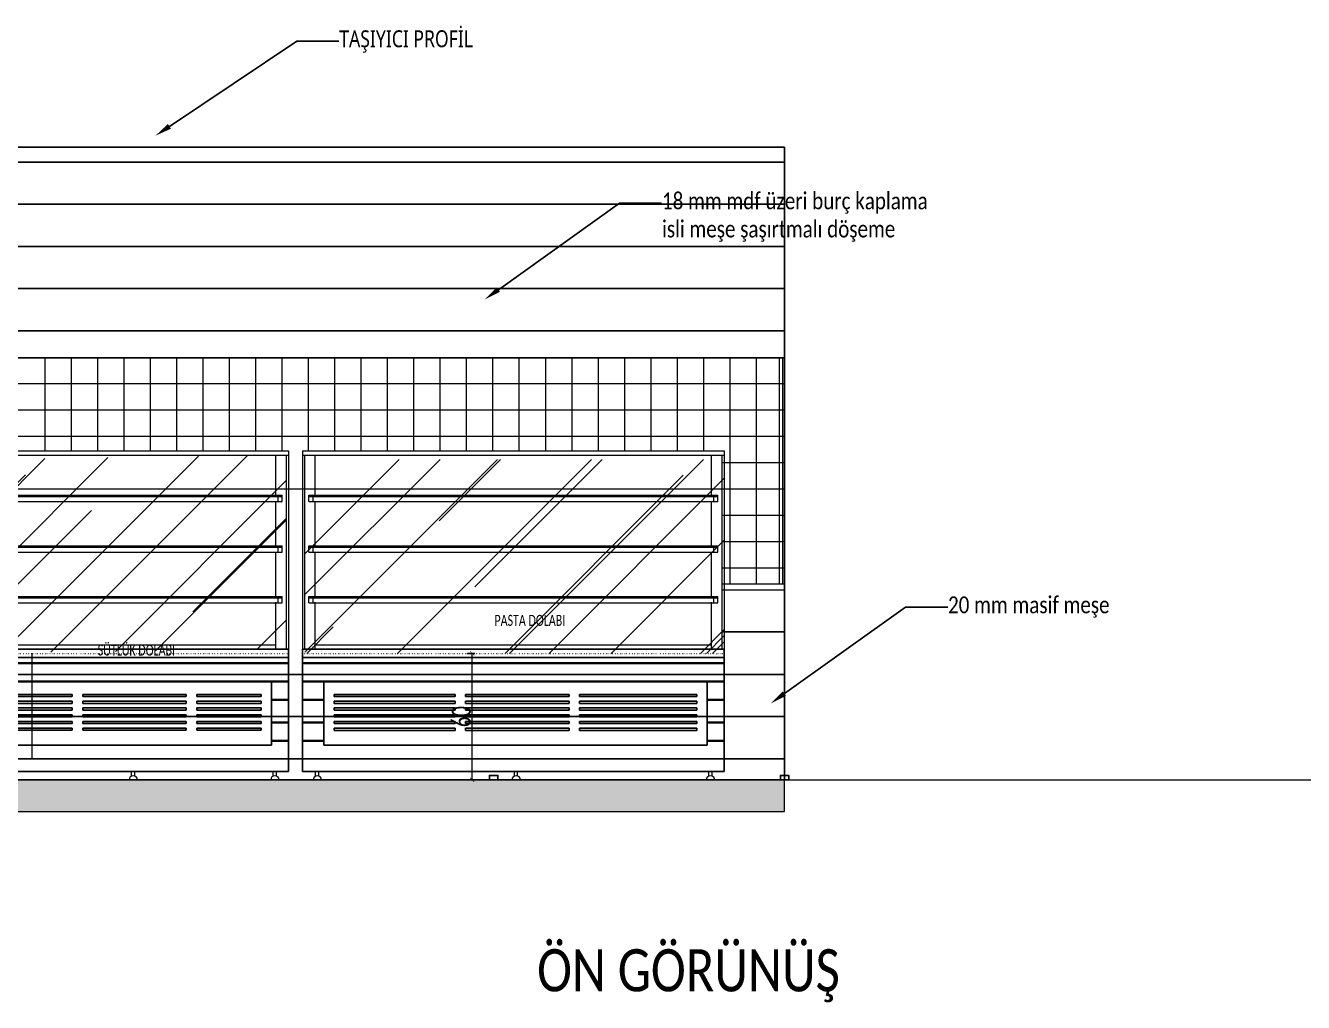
# Model space of a CAD drawing. Header units: millimetres. Extents: x 216897 to 220043, y -96037 to -94755.
# Drawn here: x 217727 to 218333, y -95302 to -94839 of the extents above; entities that cross this region are included whole.
import ezdxf
from ezdxf import colors
from ezdxf.entities.mleader import LeaderData, LeaderLine
from ezdxf.math import Vec2, Vec3

# ---------------------------------------------------------------- set-up
doc = ezdxf.new("R2010")
doc.units = ezdxf.units.MM
doc.header["$PDMODE"] = 2
doc.linetypes.add('DOT', pattern=[6.35, 0, -6.35])
doc.layers.get('0').update_dxf_attribs({"lineweight": 20})
for name, color, linetype, lineweight in [('doseme', 253, 'Continuous', 13), ('mermer', 142, 'Continuous', 15), ('seramik', 150, 'Continuous', 20), ('t_ahsap', 34, 'Continuous', 25), ('t_cam', 132, 'Continuous', 20), ('t_mermer', 155, 'Continuous', 20), ('t_tarama', 253, 'Continuous', 5), ('t_yazı', 23, 'Continuous', 25), ('zemin yazı', 7, 'Continuous', 15)]:
    doc.layers.add(name, color=color, linetype=linetype, lineweight=lineweight)
doc.layers.add('yazı', color=11, linetype='Continuous')
doc.styles.add('text2', font='calibri.ttf', dxfattribs={"width": 0.8})
doc.styles.add('Ölçü50', font='calibri.ttf', dxfattribs={"width": 0.7})
doc.dimstyles.new('olcu10', dxfattribs={"dimtxt": 9, "dimasz": 2, "dimexe": 1.25, "dimexo": 0.625, "dimgap": 0.5, "dimtad": 1, "dimdec": 1, "dimrnd": 0.5, "dimzin": 9, "dimtxsty": 'Ölçü50', "dimblk": 'ARCHTICK', "dimcen": 2, "dimclrd": 256, "dimclre": 256, "dimclrt": 6, "dimazin": 2, "dimtfac": 1, "dimtdec": 1, "dimtix": 1, "dimtmove": 0, "dimatfit": 3, "dimldrblk": 'ARCHTICK', "dimfxl": 1, "dimlwd": -1, "dimarcsym": 0})

# ---------------------------------------------------------------- blocks, each defined once
blk = doc.blocks.new('_ArchTick')
at = {"color": 0, "linetype": 'ByBlock', "const_width": 0.15}
blk.add_lwpolyline([(-0.5, -0.5), (0.5, 0.5)], dxfattribs=at)
blk = doc.blocks.new('*D44')
at = {"lineweight": -2, "transparency": 16777216}
for p, q in [((217936.71, -95136.67), (217940.17, -95136.67)), ((217936.71, -95196.67), (217940.17, -95196.67))]:
    blk.add_line(p, q, dxfattribs=at)
at = {"transparency": 16777216}
blk.add_line((217938.92, -95196.67), (217938.92, -95136.67), dxfattribs=at)
at = {"layer": 'DEFPOINTS', "color": 0, "transparency": 16777216}
for p in [(217936.09, -95136.67), (217938.92, -95136.67), (217936.09, -95196.67)]:
    blk.add_point(p, dxfattribs=at)
at = {"transparency": 16777216, "xscale": 2, "yscale": 2, "zscale": 2}
for p, rotation in [((217938.92, -95136.67), 90), ((217938.92, -95196.67), 270)]:
    blk.add_blockref('_ArchTick', p, dxfattribs=dict(at, rotation=rotation))
at = {"color": 6, "transparency": 16777216, "insert": (217933.81, -95166.67), "char_height": 9, "attachment_point": 5, "rotation": 90, "style": 'Ölçü50'}
blk.add_mtext('60', dxfattribs=at)
blk = doc.blocks.new('*D65')
at = {"lineweight": -2, "transparency": 16777216}
for p, q in [((217701.24, -95040.47), (217692.74, -95040.47)), ((217907.66, -95196.67), (217692.74, -95196.67))]:
    blk.add_line(p, q, dxfattribs=at)
at = {"transparency": 16777216}
blk.add_line((217693.99, -95040.47), (217693.99, -95196.67), dxfattribs=at)
at = {"layer": 'DEFPOINTS', "color": 0, "transparency": 16777216}
for p in [(217701.86, -95040.47, 0), (217693.99, -95196.67), (217908.28, -95196.67)]:
    blk.add_point(p, dxfattribs=at)
at = {"transparency": 16777216, "xscale": 2, "yscale": 2, "zscale": 2}
for p, rotation in [((217693.99, -95040.47), 90), ((217693.99, -95196.67), 270)]:
    blk.add_blockref('_ArchTick', p, dxfattribs=dict(at, rotation=rotation))
at = {"color": 6, "transparency": 16777216, "insert": (217688.88, -95118.57), "char_height": 9, "attachment_point": 5, "rotation": 90, "style": 'Ölçü50'}
blk.add_mtext('156', dxfattribs=at)
blk = doc.blocks.new('SDF')
at = {"layer": 't_tarama'}
h = blk.add_hatch(dxfattribs=at)
h.set_pattern_fill('AR-RROOF', color=256, scale=2, angle=45)
h.set_pattern_definition([(45, (187536.047, -94064.963), (43.10523, 114.94728), [762, -101.6, 254, -50.8]), (45, (187565.86, -93999.23), (-83.69599, 11.85394), [152.4, -16.764, 304.8, -38.1]), (45, (187523.474, -94016.47), (162.72224, 210.856414), [406.4, -71.12, 203.2, -50.8])])
h.paths.add_polyline_path([(217425.31, -95264.21), (217574.31, -95262.21), (217574.31, -95354.21), (217425.31, -95356.21)])
at = {"color": 5}
for p, q in [((217431.5, -95414.38), (217431.5, -95412.21)), ((217433.01, -95414.35), (217433.01, -95412.21)), ((217500.8, -95414.38), (217500.8, -95412.21)), ((217502.31, -95414.35), (217502.31, -95412.21)), ((217568.02, -95414.38), (217568.02, -95412.21)), ((217569.53, -95414.35), (217569.53, -95412.21))]:
    blk.add_line(p, q, dxfattribs=at)
for centre in [(217432.29, -95416.21, 0), (217501.59, -95416.21, 0), (217568.81, -95416.21, 0)]:
    blk.add_arc(centre, 2, 0, 180, dxfattribs=at)
at = {"layer": 't_ahsap'}
for p, q in [((217425.31, -95358.21), (217425.31, -95412.21)), ((217575.31, -95358.21), (217575.31, -95412.21)), ((217425.31, -95360.71), (217575.31, -95360.71)), ((217425.31, -95361.01), (217575.31, -95361.01)), ((217425.31, -95369.41), (217575.31, -95369.41)), ((217425.31, -95369.71), (217575.31, -95369.71)), ((217435.31, -95369.71), (217567.21, -95369.71)), ((217435.31, -95369.71), (217435.31, -95399.71)), ((217567.21, -95369.71), (217567.21, -95399.71)), ((217567.21, -95369.71), (217575.31, -95369.71)), ((217440.31, -95375.71), (217472.64, -95375.71)), ((217440.31, -95375.71), (217440.31, -95376.71)), ((217440.31, -95376.71), (217472.64, -95376.71)), ((217472.64, -95375.71), (217472.64, -95376.71)), ((217477.64, -95375.71), (217526.71, -95375.71)), ((217477.64, -95375.71), (217477.64, -95376.71)), ((217477.64, -95376.71), (217526.71, -95376.71)), ((217526.71, -95375.71), (217526.71, -95376.71)), ((217531.71, -95375.71), (217562.31, -95375.71)), ((217531.71, -95375.71), (217531.71, -95376.71)), ((217531.71, -95376.71), (217562.31, -95376.71)), ((217562.31, -95375.71), (217562.31, -95376.71)), ((217425.31, -95378.11), (217435.31, -95378.11)), ((217425.31, -95378.41), (217435.31, -95378.41)), ((217440.31, -95378.91), (217472.64, -95378.91)), ((217440.31, -95378.91), (217440.31, -95379.91)), ((217440.31, -95379.91), (217472.64, -95379.91)), ((217440.31, -95382.11), (217440.31, -95383.11)), ((217440.31, -95382.11), (217472.64, -95382.11)), ((217440.31, -95383.11), (217472.64, -95383.11)), ((217472.64, -95378.91), (217472.64, -95379.91)), ((217472.64, -95382.11), (217472.64, -95383.11)), ((217477.64, -95378.91), (217526.71, -95378.91)), ((217477.64, -95378.91), (217477.64, -95379.91)), ((217477.64, -95379.91), (217526.71, -95379.91)), ((217477.64, -95382.11), (217477.64, -95383.11)), ((217477.64, -95382.11), (217526.71, -95382.11)), ((217477.64, -95383.11), (217526.71, -95383.11)), ((217526.71, -95378.91), (217526.71, -95379.91)), ((217526.71, -95382.11), (217526.71, -95383.11)), ((217531.71, -95378.91), (217562.31, -95378.91)), ((217531.71, -95378.91), (217531.71, -95379.91)), ((217531.71, -95379.91), (217562.31, -95379.91)), ((217531.71, -95382.11), (217531.71, -95383.11)), ((217531.71, -95382.11), (217562.31, -95382.11)), ((217531.71, -95383.11), (217562.31, -95383.11)), ((217562.31, -95378.91), (217562.31, -95379.91)), ((217562.31, -95382.11), (217562.31, -95383.11)), ((217567.21, -95378.11), (217575.31, -95378.11)), ((217567.21, -95378.41), (217575.31, -95378.41)), ((217425.31, -95388.81), (217435.31, -95388.81)), ((217425.31, -95389.11), (217435.31, -95389.11)), ((217440.31, -95385.31), (217440.31, -95386.31)), ((217440.31, -95385.31), (217472.64, -95385.31)), ((217440.31, -95386.31), (217472.64, -95386.31)), ((217440.31, -95388.51), (217440.31, -95389.51)), ((217440.31, -95388.51), (217472.64, -95388.51)), ((217472.64, -95385.31), (217472.64, -95386.31)), ((217472.64, -95388.51), (217472.64, -95389.51)), ((217477.64, -95385.31), (217477.64, -95386.31)), ((217477.64, -95385.31), (217526.71, -95385.31)), ((217477.64, -95386.31), (217526.71, -95386.31)), ((217477.64, -95388.51), (217477.64, -95389.51)), ((217477.64, -95388.51), (217526.71, -95388.51)), ((217526.71, -95385.31), (217526.71, -95386.31)), ((217526.71, -95388.51), (217526.71, -95389.51)), ((217531.71, -95385.31), (217531.71, -95386.31)), ((217531.71, -95385.31), (217562.31, -95385.31)), ((217531.71, -95386.31), (217562.31, -95386.31)), ((217531.71, -95388.51), (217531.71, -95389.51)), ((217531.71, -95388.51), (217562.31, -95388.51)), ((217562.31, -95385.31), (217562.31, -95386.31)), ((217562.31, -95388.51), (217562.31, -95389.51)), ((217567.21, -95388.81), (217575.31, -95388.81)), ((217567.21, -95389.11), (217575.31, -95389.11)), ((217440.31, -95389.51), (217472.64, -95389.51)), ((217440.31, -95391.71), (217440.31, -95392.71)), ((217440.31, -95391.71), (217472.64, -95391.71)), ((217440.31, -95392.71), (217472.64, -95392.71)), ((217472.64, -95391.71), (217472.64, -95392.71)), ((217477.64, -95389.51), (217526.71, -95389.51)), ((217477.64, -95391.71), (217477.64, -95392.71)), ((217477.64, -95391.71), (217526.71, -95391.71)), ((217477.64, -95392.71), (217526.71, -95392.71)), ((217526.71, -95391.71), (217526.71, -95392.71)), ((217531.71, -95389.51), (217562.31, -95389.51)), ((217531.71, -95391.71), (217531.71, -95392.71)), ((217531.71, -95391.71), (217562.31, -95391.71)), ((217531.71, -95392.71), (217562.31, -95392.71)), ((217562.31, -95391.71), (217562.31, -95392.71)), ((217425.31, -95397.51), (217435.31, -95397.51)), ((217425.31, -95397.81), (217435.31, -95397.81)), ((217435.31, -95399.71), (217567.21, -95399.71)), ((217567.21, -95397.51), (217575.31, -95397.51)), ((217567.21, -95397.81), (217575.31, -95397.81)), ((217425.31, -95412.21), (217575.31, -95412.21))]:
    blk.add_line(p, q, dxfattribs=at)
at = {"layer": 't_cam'}
for p, q in [((217425.31, -95260.21), (217480.31, -95260.21)), ((217425.31, -95260.21), (217425.31, -95354.21)), ((217480.31, -95260.21), (217575.31, -95260.21)), ((217575.31, -95260.21), (217575.31, -95354.21)), ((217425.31, -95262.21), (217480.31, -95262.21)), ((217426.31, -95354.21), (217426.31, -95262.21)), ((217431.31, -95281.21), (217431.31, -95262.21)), ((217480.31, -95262.21), (217575.31, -95262.21)), ((217569.31, -95281.21), (217569.31, -95262.21)), ((217574.31, -95354.21), (217574.31, -95262.21)), ((217428.31, -95281.21), (217572.31, -95281.21)), ((217428.31, -95284.21), (217428.31, -95281.21)), ((217428.31, -95281.81), (217572.31, -95281.81)), ((217428.31, -95284.21), (217572.31, -95284.21)), ((217428.31, -95284.21), (217572.31, -95284.21)), ((217430.31, -95284.21), (217430.31, -95281.81)), ((217431.31, -95305.21), (217431.31, -95284.21)), ((217569.31, -95305.21), (217569.31, -95284.21)), ((217570.31, -95284.21), (217570.31, -95281.81)), ((217572.31, -95284.21), (217572.31, -95281.21)), ((217428.31, -95305.21), (217572.31, -95305.21)), ((217428.31, -95308.21), (217428.31, -95305.21)), ((217428.31, -95305.81), (217572.31, -95305.81)), ((217428.31, -95308.21), (217572.31, -95308.21)), ((217428.31, -95308.21), (217572.31, -95308.21)), ((217430.31, -95308.21), (217430.31, -95305.81)), ((217431.31, -95329.21), (217431.31, -95308.21)), ((217431.31, -95329.21), (217431.31, -95308.21)), ((217569.31, -95329.21), (217569.31, -95308.21)), ((217569.31, -95329.21), (217569.31, -95308.21)), ((217570.31, -95308.21), (217570.31, -95305.81)), ((217572.31, -95308.21), (217572.31, -95305.21)), ((217428.31, -95329.21), (217572.31, -95329.21)), ((217428.31, -95332.21), (217428.31, -95329.21)), ((217428.31, -95329.81), (217572.31, -95329.81)), ((217428.31, -95332.21), (217572.31, -95332.21)), ((217428.31, -95332.21), (217572.31, -95332.21)), ((217430.31, -95332.21), (217430.31, -95329.81)), ((217431.31, -95352.21), (217431.31, -95331.96)), ((217431.31, -95354.21), (217431.31, -95332.21)), ((217569.31, -95352.21), (217569.31, -95331.96)), ((217569.31, -95354.21), (217569.31, -95332.21)), ((217570.31, -95332.21), (217570.31, -95329.81)), ((217572.31, -95332.21), (217572.31, -95329.21)), ((217431.31, -95352.21), (217569.31, -95352.21))]:
    blk.add_line(p, q, dxfattribs=at)
at = {"layer": 't_mermer', "lineweight": 25}
for p, q in [((217425.31, -95354.21), (217575.31, -95354.21)), ((217425.31, -95358.21), (217425.31, -95354.21)), ((217425.31, -95358.21), (217575.31, -95358.21)), ((217575.31, -95354.21), (217575.31, -95358.21))]:
    blk.add_line(p, q, dxfattribs=at)
at = {"layer": 't_tarama', "linetype": 'DOT', "ltscale": 0.1}
blk.add_line((217425.31, -95356.21), (217575.31, -95356.21), dxfattribs=at)
at = {"layer": 't_yazı', "insert": (217521.45, -95352.05, 0), "char_height": 5.2, "width": 75.4887, "attachment_point": 3, "style": 'Ölçü50'}
blk.add_mtext('SÜTLÜK DOLABI', dxfattribs=at)
blk = doc.blocks.new('SDG')
at = {"layer": 't_tarama'}
h = blk.add_hatch(dxfattribs=at)
h.set_pattern_fill('AR-RROOF', color=256, scale=2, angle=45)
h.set_pattern_definition([(45, (196783.675, -131918.09), (43.10523, 114.94728), [762, -101.6, 254, -50.8]), (45, (196813.49, -131852.35), (-83.69599, 11.85394), [152.4, -16.764, 304.8, -38.1]), (45, (196771.102, -131869.594), (162.72224, 210.856414), [406.4, -71.12, 203.2, -50.8])])
h.paths.add_polyline_path([(226648.97, -133117.34), (226847.94, -133117.34), (226847.94, -133209.34), (226648.97, -133209.34)])
at = {"color": 5}
for p, q in [((226654.12, -133267.5, 0), (226654.12, -133265.34, 0)), ((226655.63, -133267.47, 0), (226655.63, -133265.34, 0)), ((226748.43, -133267.5, 0), (226748.43, -133265.34, 0)), ((226749.94, -133267.47, 0), (226749.94, -133265.34, 0)), ((226840.64, -133267.5, 0), (226840.64, -133265.34, 0)), ((226842.15, -133267.47, 0), (226842.15, -133265.34, 0))]:
    blk.add_line(p, q, dxfattribs=at)
for centre in [(226654.92, -133269.34, 0), (226749.22, -133269.34, 0), (226841.44, -133269.34, 0)]:
    blk.add_arc(centre, 2, 0, 180, dxfattribs=at)
at = {"layer": 't_ahsap'}
for p, q in [((226647.94, -133211.34, 0), (226647.94, -133265.34, 0)), ((226647.94, -133213.84, 0), (226847.94, -133213.84, 0)), ((226647.94, -133214.14, 0), (226847.94, -133214.14, 0)), ((226847.94, -133211.34, 0), (226847.94, -133265.34, 0)), ((226647.94, -133222.54, 0), (226847.94, -133222.54, 0)), ((226647.94, -133222.84, 0), (226847.94, -133222.84, 0)), ((226657.94, -133222.84, 0), (226839.84, -133222.84, 0)), ((226657.94, -133222.84, 0), (226657.94, -133252.84, 0)), ((226839.84, -133222.84, 0), (226839.84, -133252.84, 0)), ((226839.84, -133222.84, 0), (226847.94, -133222.84, 0)), ((226647.94, -133231.24, 0), (226657.94, -133231.24, 0)), ((226647.94, -133231.54, 0), (226657.94, -133231.54, 0)), ((226662.94, -133228.84, 0), (226720.27, -133228.84, 0)), ((226662.94, -133228.84, 0), (226662.94, -133229.84, 0)), ((226662.94, -133229.84, 0), (226720.27, -133229.84, 0)), ((226662.94, -133232.04, 0), (226720.27, -133232.04, 0)), ((226662.94, -133232.04, 0), (226662.94, -133233.04, 0)), ((226662.94, -133233.04, 0), (226720.27, -133233.04, 0)), ((226720.27, -133228.84, 0), (226720.27, -133229.84, 0)), ((226720.27, -133232.04, 0), (226720.27, -133233.04, 0)), ((226725.27, -133228.84, 0), (226774.34, -133228.84, 0)), ((226725.27, -133228.84, 0), (226725.27, -133229.84, 0)), ((226725.27, -133229.84, 0), (226774.34, -133229.84, 0)), ((226725.27, -133232.04, 0), (226774.34, -133232.04, 0)), ((226725.27, -133232.04, 0), (226725.27, -133233.04, 0)), ((226725.27, -133233.04, 0), (226774.34, -133233.04, 0)), ((226774.34, -133228.84, 0), (226774.34, -133229.84, 0)), ((226774.34, -133232.04, 0), (226774.34, -133233.04, 0)), ((226779.34, -133228.84, 0), (226834.94, -133228.84, 0)), ((226779.34, -133228.84, 0), (226779.34, -133229.84, 0)), ((226779.34, -133229.84, 0), (226834.94, -133229.84, 0)), ((226779.34, -133232.04, 0), (226834.94, -133232.04, 0)), ((226779.34, -133232.04, 0), (226779.34, -133233.04, 0)), ((226779.34, -133233.04, 0), (226834.94, -133233.04, 0)), ((226834.94, -133228.84, 0), (226834.94, -133229.84, 0)), ((226834.94, -133232.04, 0), (226834.94, -133233.04, 0)), ((226839.84, -133231.24, 0), (226847.94, -133231.24, 0)), ((226839.84, -133231.54, 0), (226847.94, -133231.54, 0)), ((226662.94, -133235.24, 0), (226662.94, -133236.24, 0)), ((226662.94, -133235.24, 0), (226720.27, -133235.24, 0)), ((226662.94, -133236.24, 0), (226720.27, -133236.24, 0)), ((226662.94, -133238.44, 0), (226662.94, -133239.44, 0)), ((226662.94, -133238.44, 0), (226720.27, -133238.44, 0)), ((226662.94, -133239.44, 0), (226720.27, -133239.44, 0)), ((226720.27, -133235.24, 0), (226720.27, -133236.24, 0)), ((226720.27, -133238.44, 0), (226720.27, -133239.44, 0)), ((226725.27, -133235.24, 0), (226725.27, -133236.24, 0)), ((226725.27, -133235.24, 0), (226774.34, -133235.24, 0)), ((226725.27, -133236.24, 0), (226774.34, -133236.24, 0)), ((226725.27, -133238.44, 0), (226725.27, -133239.44, 0)), ((226725.27, -133238.44, 0), (226774.34, -133238.44, 0)), ((226725.27, -133239.44, 0), (226774.34, -133239.44, 0)), ((226774.34, -133235.24, 0), (226774.34, -133236.24, 0)), ((226774.34, -133238.44, 0), (226774.34, -133239.44, 0)), ((226779.34, -133235.24, 0), (226779.34, -133236.24, 0)), ((226779.34, -133235.24, 0), (226834.94, -133235.24, 0)), ((226779.34, -133236.24, 0), (226834.94, -133236.24, 0)), ((226779.34, -133238.44, 0), (226779.34, -133239.44, 0)), ((226779.34, -133238.44, 0), (226834.94, -133238.44, 0)), ((226779.34, -133239.44, 0), (226834.94, -133239.44, 0)), ((226834.94, -133235.24, 0), (226834.94, -133236.24, 0)), ((226834.94, -133238.44, 0), (226834.94, -133239.44, 0)), ((226647.94, -133241.94, 0), (226657.94, -133241.94, 0)), ((226647.94, -133242.24, 0), (226657.94, -133242.24, 0)), ((226662.94, -133241.64, 0), (226662.94, -133242.64, 0)), ((226662.94, -133241.64, 0), (226720.27, -133241.64, 0)), ((226662.94, -133242.64, 0), (226720.27, -133242.64, 0)), ((226662.94, -133244.84, 0), (226662.94, -133245.84, 0)), ((226662.94, -133244.84, 0), (226720.27, -133244.84, 0)), ((226720.27, -133241.64, 0), (226720.27, -133242.64, 0)), ((226720.27, -133244.84, 0), (226720.27, -133245.84, 0)), ((226725.27, -133241.64, 0), (226725.27, -133242.64, 0)), ((226725.27, -133241.64, 0), (226774.34, -133241.64, 0)), ((226725.27, -133242.64, 0), (226774.34, -133242.64, 0)), ((226725.27, -133244.84, 0), (226725.27, -133245.84, 0)), ((226725.27, -133244.84, 0), (226774.34, -133244.84, 0)), ((226774.34, -133241.64, 0), (226774.34, -133242.64, 0)), ((226774.34, -133244.84, 0), (226774.34, -133245.84, 0)), ((226779.34, -133241.64, 0), (226779.34, -133242.64, 0)), ((226779.34, -133241.64, 0), (226834.94, -133241.64, 0)), ((226779.34, -133242.64, 0), (226834.94, -133242.64, 0)), ((226779.34, -133244.84, 0), (226779.34, -133245.84, 0)), ((226779.34, -133244.84, 0), (226834.94, -133244.84, 0)), ((226834.94, -133241.64, 0), (226834.94, -133242.64, 0)), ((226834.94, -133244.84, 0), (226834.94, -133245.84, 0)), ((226839.84, -133241.94, 0), (226847.94, -133241.94, 0)), ((226839.84, -133242.24, 0), (226847.94, -133242.24, 0)), ((226647.94, -133250.64, 0), (226657.94, -133250.64, 0)), ((226647.94, -133250.94, 0), (226657.94, -133250.94, 0)), ((226662.94, -133245.84, 0), (226720.27, -133245.84, 0)), ((226725.27, -133245.84, 0), (226774.34, -133245.84, 0)), ((226779.34, -133245.84, 0), (226834.94, -133245.84, 0)), ((226839.84, -133250.64, 0), (226847.94, -133250.64, 0)), ((226839.84, -133250.94, 0), (226847.94, -133250.94, 0)), ((226657.94, -133252.84, 0), (226839.84, -133252.84, 0)), ((226647.94, -133265.34, 0), (226847.94, -133265.34, 0))]:
    blk.add_line(p, q, dxfattribs=at)
at = {"layer": 't_cam'}
for p, q in [((226647.94, -133113.34, 0), (226727.94, -133113.34, 0)), ((226647.94, -133113.34, 0), (226647.94, -133207.34, 0)), ((226647.94, -133115.34, 0), (226727.94, -133115.34, 0)), ((226648.94, -133207.34, 0), (226648.94, -133115.34, 0)), ((226653.94, -133134.34, 0), (226653.94, -133115.34, 0)), ((226727.94, -133113.34, 0), (226847.94, -133113.34, 0)), ((226727.94, -133115.34, 0), (226847.94, -133115.34, 0)), ((226841.94, -133134.34, 0), (226841.94, -133115.34, 0)), ((226846.94, -133207.34, 0), (226846.94, -133115.34, 0)), ((226847.94, -133113.34, 0), (226847.94, -133207.34, 0)), ((226650.94, -133134.34, 0), (226844.94, -133134.34, 0)), ((226650.94, -133137.34, 0), (226650.94, -133134.34, 0)), ((226650.94, -133134.94, 0), (226844.94, -133134.94, 0)), ((226652.94, -133137.34, 0), (226652.94, -133134.94, 0)), ((226842.94, -133137.34, 0), (226842.94, -133134.94, 0)), ((226844.94, -133137.34, 0), (226844.94, -133134.34, 0)), ((226650.94, -133137.34, 0), (226844.94, -133137.34, 0)), ((226650.94, -133137.34, 0), (226844.94, -133137.34, 0)), ((226653.94, -133158.34, 0), (226653.94, -133137.34, 0)), ((226841.94, -133158.34, 0), (226841.94, -133137.34, 0)), ((226650.94, -133158.34, 0), (226844.94, -133158.34, 0)), ((226650.94, -133161.34, 0), (226650.94, -133158.34, 0)), ((226650.94, -133158.94, 0), (226844.94, -133158.94, 0)), ((226652.94, -133161.34, 0), (226652.94, -133158.94, 0)), ((226842.94, -133161.34, 0), (226842.94, -133158.94, 0)), ((226844.94, -133161.34, 0), (226844.94, -133158.34, 0)), ((226650.94, -133161.34, 0), (226844.94, -133161.34, 0)), ((226650.94, -133161.34, 0), (226844.94, -133161.34, 0)), ((226653.94, -133182.34, 0), (226653.94, -133161.34, 0)), ((226653.94, -133182.34, 0), (226653.94, -133161.34, 0)), ((226841.94, -133182.34, 0), (226841.94, -133161.34, 0)), ((226841.94, -133182.34, 0), (226841.94, -133161.34, 0)), ((226650.94, -133182.34, 0), (226844.94, -133182.34, 0)), ((226650.94, -133185.34, 0), (226650.94, -133182.34, 0)), ((226650.94, -133182.94, 0), (226844.94, -133182.94, 0)), ((226652.94, -133185.34, 0), (226652.94, -133182.94, 0)), ((226653.94, -133205.34, 0), (226653.94, -133185.08, 0)), ((226841.94, -133205.34, 0), (226841.94, -133185.08, 0)), ((226842.94, -133185.34, 0), (226842.94, -133182.94, 0)), ((226844.94, -133185.34, 0), (226844.94, -133182.34, 0)), ((226650.94, -133185.34, 0), (226844.94, -133185.34, 0)), ((226650.94, -133185.34, 0), (226844.94, -133185.34, 0)), ((226653.94, -133207.34, 0), (226653.94, -133185.34, 0)), ((226841.94, -133207.34, 0), (226841.94, -133185.34, 0)), ((226653.94, -133205.34, 0), (226841.94, -133205.34, 0))]:
    blk.add_line(p, q, dxfattribs=at)
at = {"layer": 't_mermer', "lineweight": 25}
for p, q in [((226647.94, -133207.34, 0), (226847.94, -133207.34, 0)), ((226647.94, -133211.34, 0), (226647.94, -133207.34, 0)), ((226847.94, -133207.34, 0), (226847.94, -133211.34, 0)), ((226647.94, -133211.34, 0), (226847.94, -133211.34, 0))]:
    blk.add_line(p, q, dxfattribs=at)
at = {"layer": 't_tarama', "linetype": 'DOT', "ltscale": 0.1}
blk.add_line((226647.94, -133209.34, 0), (226847.94, -133209.34, 0), dxfattribs=at)
blk = doc.blocks.new('DSGFD')
blk.add_blockref('SDG', (-8917.77, 37872.16, 0))
at = {"layer": 't_yazı', "insert": (217854.74, -95318.92, 0), "char_height": 5.2, "width": 75.4887, "attachment_point": 3, "style": 'Ölçü50'}
blk.add_mtext('PASTA DOLABI', dxfattribs=at)

msp = doc.modelspace()

# ---------------------------------------------------------------- hatches: boundary and pattern name
at = {"layer": 'doseme'}
h = msp.add_hatch(dxfattribs=at)
h.set_pattern_fill('ANGLE', color=1)
h.set_pattern_definition([(0, (-10612.167, 34199.228), (0, 6.985), [5.08, -1.905]), (90, (-10612.167, 34199.228), (-6.985, 4e-16), [5.08, -1.905])])
h.paths.add_polyline_path([(217063.75, -95196.67), (217063.75, -95211.67), (218087.15, -95211.67), (218087.15, -95196.67)])

# ---------------------------------------------------------------- linework, layer by layer
for p, q in [((217944.83, -95196.67), (218080.98, -95196.67)), ((218087.15, -95196.67), (220043.35, -95196.67))]:
    msp.add_line(p, q)
at = {"layer": 'mermer', "elevation": 0}
for points in [[(218057.49, -95103.67), (218087.15, -95103.67)], [(218087.15, -95106.67), (218057.49, -95106.67)]]:
    msp.add_lwpolyline(points, dxfattribs=at)
at = {"layer": 'seramik'}
for p, q in [((217736.29, -95040.67, 0), (217736.29, -94996.57, 0)), ((217748.79, -95040.67, 0), (217748.79, -94996.57, 0)), ((217761.29, -95040.67, 0), (217761.29, -94996.57, 0)), ((217773.79, -95040.67, 0), (217773.79, -94996.57, 0)), ((217786.29, -95040.67, 0), (217786.29, -94996.57, 0)), ((217798.79, -95040.67, 0), (217798.79, -94996.57, 0)), ((217811.29, -95040.67, 0), (217811.29, -94996.57, 0)), ((217823.79, -95040.67, 0), (217823.79, -94996.57, 0)), ((217836.29, -95040.67, 0), (217836.29, -94996.57, 0)), ((217848.79, -95040.67, 0), (217848.79, -94996.57, 0)), ((217861.29, -95040.67, 0), (217861.29, -94996.57, 0)), ((217873.79, -95040.67, 0), (217873.79, -94996.57, 0)), ((217886.29, -95040.67, 0), (217886.29, -94996.57, 0)), ((217898.79, -95040.67, 0), (217898.79, -94996.57, 0)), ((217911.29, -95040.67, 0), (217911.29, -94996.57, 0)), ((217923.79, -95040.67, 0), (217923.79, -94996.57, 0)), ((217936.29, -95040.67, 0), (217936.29, -94996.57, 0)), ((217948.79, -95040.67, 0), (217948.79, -94996.57, 0)), ((217961.29, -95040.67, 0), (217961.29, -94996.57, 0)), ((217973.79, -95040.67, 0), (217973.79, -94996.57, 0)), ((217986.29, -95040.67, 0), (217986.29, -94996.57, 0)), ((217998.79, -95040.67, 0), (217998.79, -94996.57, 0)), ((218011.29, -95040.67, 0), (218011.29, -94996.57, 0)), ((218023.79, -95040.67, 0), (218023.79, -94996.57, 0)), ((218036.29, -95040.67, 0), (218036.29, -94996.57, 0)), ((218048.79, -95040.67, 0), (218048.79, -94996.57, 0)), ((218061.29, -95103.67, 0), (218061.29, -94996.57, 0)), ((218073.79, -95103.67, 0), (218073.79, -94996.57, 0)), ((218084.69, -95103.67, 0), (218084.69, -94996.57, 0)), ((218086.29, -95103.67, 0), (218086.29, -94996.57, 0)), ((217062.37, -95008.67, 0), (218087.15, -95008.67, 0)), ((217062.37, -95021.17, 0), (218087.15, -95021.17, 0)), ((217062.37, -95033.67, 0), (218087.15, -95033.67, 0)), ((218057.49, -95046.17, 0), (218087.15, -95046.17, 0)), ((217062.37, -95058.67, 0), (218087.15, -95058.67, 0)), ((218057.49, -95071.17, 0), (218087.15, -95071.17, 0)), ((218057.49, -95083.67, 0), (218087.15, -95083.67, 0)), ((218057.49, -95096.17, 0), (218087.15, -95096.17, 0)), ((217730.17, -95186.67, 0), (217730.17, -95136.67, 0))]:
    msp.add_line(p, q, dxfattribs=at)
at = {"layer": 't_ahsap'}
for p, q in [((218057.49, -95126.47, 0), (218087.15, -95126.47, 0)), ((217064.61, -95146.67, 0), (218087.15, -95146.67, 0)), ((217064.61, -95166.67, 0), (218087.15, -95166.67, 0)), ((217064.61, -95186.67, 0), (218087.15, -95186.67, 0)), ((218087.15, -95196.67, 0), (217064.61, -95196.67, 0))]:
    msp.add_line(p, q, dxfattribs=at)
at = {"layer": 't_ahsap', "elevation": 0}
for points in [[(218087.15, -94896.67), (217062.37, -94896.67)], [(218087.15, -95196.67), (218087.15, -94896.67)], [(218087.15, -94903.67), (217062.37, -94903.67)], [(218087.15, -94923.67), (217062.37, -94923.67)], [(218087.15, -94943.67), (217062.37, -94943.67)], [(218087.15, -94963.67), (217062.37, -94963.67)], [(218087.15, -94983.67), (217062.37, -94983.67)]]:
    msp.add_lwpolyline(points, dxfattribs=at)
at = {"layer": 't_ahsap'}
msp.add_lwpolyline([(217062.37, -94996.57), (218087.15, -94996.57)], dxfattribs=at)
for points in [[(217947.13, -95196.57), (217951.13, -95196.57), (217951.13, -95194.57), (217947.13, -95194.57)], [(218089.13, -95196.57), (218085.13, -95196.57), (218085.13, -95194.57), (218089.13, -95194.57)]]:
    msp.add_lwpolyline(points, close=True, dxfattribs=at)
at = {"layer": 'zemin yazı'}
msp.add_lwpolyline([(217063.75, -95196.67), (217063.75, -95211.67), (218087.15, -95211.67), (218087.15, -95196.67)], close=True, dxfattribs=at)

# ---------------------------------------------------------------- block references
for name, p in [('SDF', (276.55, 219.55, 0)), ('DSGFD', (128.33, 200.51, 0))]:
    msp.add_blockref(name, p)

# ---------------------------------------------------------------- texts
at = {"layer": 'yazı', "insert": (217969.74, -95276.95, 0), "char_height": 20, "attachment_point": 1, "style": 'text2'}
msp.add_mtext_dynamic_manual_height_columns('ÖN GÖRÜNÜŞ', width=208.9045, gutter_width=12.5, heights=[0], dxfattribs=at)

# ---------------------------------------------------------------- dimensions: what is measured, and where the dimension line sits
for base, p1, p2, picture, middle in [((217693.99, -95196.67), (217701.86, -95040.47, 0), (217908.28, -95196.67), '*D65', (217688.88, -95118.57)), ((217938.92, -95136.67), (217936.09, -95196.67), (217936.09, -95136.67), '*D44', (217933.81, -95166.67))]:
    dim = msp.add_linear_dim(base=base, p1=p1, p2=p2, angle=90, dimstyle='olcu10')
    dim.commit()
    dim.dimension.update_dxf_attribs({"geometry": picture, "text_midpoint": middle})

# ---------------------------------------------------------------- leaders
at = {"layer": 't_yazı', "color": 1}
ml = msp.add_multileader_mtext('Standard', dxfattribs=at)
ml.set_content('{\\fLucida Sans Unicode|b0|i0|c162|p34;TAŞIYICI PROFİL}', color=1, style='text2')
ml.set_leader_properties()
ml.build(insert=Vec2(0, 0))
ml.multileader.update_dxf_attribs({"dogleg_length": 10, "arrow_head_size": 8})
ctx = ml.context
ctx.base_point, ctx.char_height, ctx.arrow_head_size, ctx.landing_gap_size, ctx.plane_origin = Vec3(217875.7, -94846.38), 8, 8, 0.18, Vec3(218436.89, -95639.01)
notes = []
notes.append((ctx, [(1, (1, 1, 0), (217855.7, -94846.38), (1, 0), 20, [(0, [(217788.68, -94891.2)], 0, [])])]))
ctx.mtext.insert, ctx.mtext.flow_direction = Vec3(217875.88, -94841.21), 5
ml = msp.add_multileader_mtext('Standard', dxfattribs=at)
ml.set_content('{\\C256;18 mm mdf üzeri burç kaplama \\Pisli meşe şaşırtmalı döşeme}', color=1, style='text2')
ml.set_leader_properties()
ml.build(insert=Vec2(0, 0))
ml.multileader.update_dxf_attribs({"dogleg_length": 10, "arrow_head_size": 8})
ctx = ml.context
ctx.base_point, ctx.char_height, ctx.arrow_head_size, ctx.landing_gap_size, ctx.plane_origin = Vec3(218028.8, -94923.21), 8, 8, 0.18, Vec3(218589.99, -95715.84)
notes.append((ctx, [(1, (1, 1, 0), (218008.8, -94923.21), (1, 0), 20, [(0, [(217944.83, -94968.85)], 0, [])])]))
ctx.mtext.insert, ctx.mtext.flow_direction = Vec3(218028.98, -94918.09), 5
ml = msp.add_multileader_mtext('Standard', dxfattribs=at)
ml.set_content('{\\C256;20 mm masif meşe }', color=1, style='text2')
ml.set_leader_properties()
ml.build(insert=Vec2(0, 0))
ml.multileader.update_dxf_attribs({"dogleg_length": 10, "arrow_head_size": 8})
ctx = ml.context
ctx.base_point, ctx.char_height, ctx.arrow_head_size, ctx.landing_gap_size, ctx.plane_origin = Vec3(218164.49, -95114.78), 8, 8, 0.18, Vec3(218739.78, -95907.4)
notes.append((ctx, [(1, (1, 1, 0), (218144.49, -95114.78), (1, 0), 20, [(0, [(218080.52, -95160.41)], 0, [])])]))
ctx.mtext.insert, ctx.mtext.flow_direction = Vec3(218164.67, -95109.65), 5
for ctx, leaders in notes:
    for number, flags, end, landing, length, lines in leaders:
        leader = LeaderData()
        leader.index, (leader.has_last_leader_line, leader.has_dogleg_vector, leader.attachment_direction) = number, flags
        leader.last_leader_point, leader.dogleg_vector, leader.dogleg_length = Vec3(end), Vec3(landing), length
        for number, points, colour, breaks in lines:
            line = LeaderLine()
            line.index, line.vertices, line.color, line.breaks = number, Vec3.list(points), colors.encode_raw_color(colour), breaks
            leader.lines.append(line)
        ctx.leaders.append(leader)

doc.saveas('drawing.dxf')
